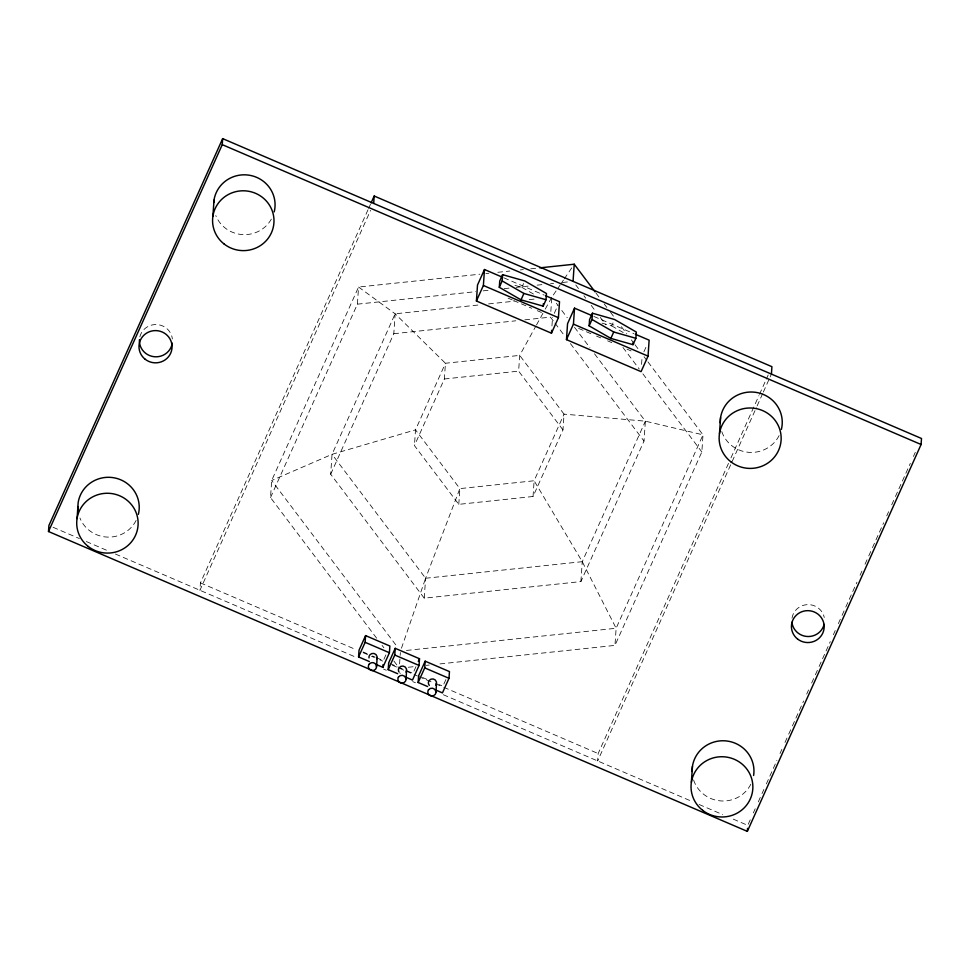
<?xml version="1.0" encoding="UTF-8"?>
<svg xmlns="http://www.w3.org/2000/svg" width="970" height="970" viewBox="0 0 970 970"><rect width="100%" height="100%" fill="white"/><g stroke="black" fill="none" stroke-linecap="round" stroke-linejoin="round"><path stroke-width="0.73" stroke-dasharray="4.85 3.64" d="M367.982 209.835L200.438 582.885L199.929 590.293L370.588 210.344M376.627 638.175L270.521 497.598L271.685 480.477L358.56 287.035L479.871 274.207M594.501 353.783L645.365 421.174L644.007 441.071L580.897 581.588L424.242 598.163L330.685 474.233L332.043 454.324L395.154 313.807L481.011 304.725M270.521 497.598L357.396 304.168L358.56 287.035L395.154 313.807L445.436 363.253L444.357 378.991L414.445 445.606L458.786 504.351L533.051 496.494L562.964 429.892L564.043 414.141L519.69 355.396L445.436 363.253L415.512 429.855L414.445 445.606M330.685 474.233L393.796 333.716L395.154 313.807M399.591 663.929L400.076 656.799M400.173 655.368L400.367 652.507M424.242 598.163L425.6 578.253L459.865 488.613L415.512 429.855L332.043 454.324L271.685 480.477L396.839 646.275M458.786 504.351L459.865 488.613L534.118 480.756L564.043 414.141L645.365 421.174L703.007 434.839L701.843 451.959L614.968 645.402L438.246 664.098M562.964 429.892L518.623 371.134L519.69 355.396L535.755 326.308M533.051 496.494L534.118 480.756L582.255 561.678L616.132 628.269L614.968 645.402M550.839 311.455L551.809 297.232L556.792 289.897M551.954 325.932L552.548 317.226M580.897 581.588L582.255 561.678L645.365 421.174M728.482 463.393L598.163 753.544L597.665 760.953L756.515 407.254M641.57 364.38L642.067 357.118M401.459 648.227L425.6 578.253L332.043 454.324M368.612 208.453L370.467 204.318M514.961 285.386L521.872 287.35L523.594 283.519M383.914 659.297L386.303 653.998M554.294 313.346L557.774 305.586M415.936 666.705L412.953 673.35L406.2 670.452M445.885 679.558L442.902 686.19L438.852 684.456M602.018 323.143L611.706 325.896L613.998 320.779M643.898 351.795L646.226 346.617M730.968 457.876L758.892 395.699M759.51 394.317L765.718 380.495M766.336 379.112L768.191 374.966M757.146 405.872L762.723 393.432M763.341 392.05L769.549 378.239M770.168 376.857L771.417 374.093M750.234 819.82L747.749 825.349L731.077 818.195M753.326 812.921L755.193 808.774M758.297 801.863L761.401 794.951M762.02 793.569L763.887 789.434M766.361 783.905L776.909 760.419M780.013 753.508L781.881 749.361M784.985 742.45L788.089 735.539M788.707 734.157L791.811 727.257M792.429 725.875L803.596 701.007M806.701 694.096L808.556 689.949M811.66 683.038L814.764 676.138M815.382 674.756L818.486 667.845M819.104 666.463L830.284 641.594M833.388 634.683L835.243 630.536M838.347 623.625L841.451 616.726M842.069 615.344L845.173 608.433M845.791 607.05L856.959 582.182M860.063 575.271L861.93 571.124M865.034 564.225L868.138 557.313M868.756 555.931L871.86 549.02M872.479 547.638L883.646 522.769M886.75 515.858L888.617 511.711M891.709 504.812L894.813 497.901M895.431 496.519L910.333 463.357M913.437 456.446L915.292 452.311M536.483 324.986L544.509 310.449M545.237 309.127L551.809 297.232M557.629 288.672L560.114 285.01M560.939 283.786L563.437 280.112M564.261 278.887L572.567 266.665M485.861 273.576L488.856 273.249M497.84 272.303L509.82 271.03M520.308 269.927L523.303 269.611M530.796 268.811L538.277 268.023M357.396 304.168L475.712 291.655M483.193 290.854L489.183 290.224M504.17 288.636L510.159 288.005M516.149 287.375L528.129 286.101M537.113 285.156L543.103 284.525M550.596 283.725L553.591 283.41M562.576 282.464L568.565 281.833M488.553 303.925L514.149 301.221M529.22 299.621L535.246 298.99M393.796 333.716L515.81 320.803M524.843 319.845L550.451 317.142L554.088 321.955M444.357 378.991L518.623 371.134M425.6 578.253L582.255 561.678M406.466 650.446L616.132 628.269L703.007 434.839L647.681 361.543M408.285 667.263L414.275 666.632M426.254 665.359L429.261 665.044M503.927 277.856L544.231 295.147M593.87 316.45L633.931 333.644M508.086 298.142L512.245 299.924M513.639 300.53L531.705 308.278M537.259 310.667L541.43 312.449M578.617 328.406L591.045 333.741M596.574 336.105L600.721 337.887M607.62 340.846L611.767 342.628M626.96 349.151L631.106 350.934M363.083 651.949L367.133 653.683M372.529 655.999L375.22 657.151M376.566 657.733L383.32 660.631M390.013 663.504L404.854 669.87M422.665 677.509L426.715 679.255M200.438 582.885L356.196 649.718M363.144 652.701L370.103 655.684M371.486 656.278L374.274 657.478M379.828 659.867L382.616 661.055M392.353 665.226L396.524 667.02M399.3 668.221L404.866 670.597M406.26 671.204L417.379 675.969M418.773 676.575L434.075 683.135M435.457 683.729L442.417 686.712M443.799 687.306L598.163 753.544M53.071 527.28L79.394 538.568M86.318 541.539L108.495 551.057M115.418 554.028L357.081 657.721M383.502 669.057L386.278 670.258M412.699 681.595L415.487 682.783M443.302 694.714L692.156 801.499M699.103 804.482L722.735 814.618M611.706 325.896L623.213 332.528M521.872 287.35L534.652 294.722M595.992 293.061L599.618 297.863M604.152 303.877L606.868 307.478M610.506 312.279L614.131 317.093M621.382 326.696L626.826 333.91M631.361 339.912L634.077 343.525M634.986 344.726L639.521 350.728M644.056 356.742L646.772 360.343M575.78 284.962L578.496 288.563M583.94 295.765L585.747 298.178M591.191 305.38L595.725 311.394M600.26 317.396L605.704 324.611M622.934 347.43L639.266 369.061M642.892 373.862L701.843 451.959M556.356 303.246L558.174 305.659M561.8 310.473L567.256 317.687M574.519 327.314L589.954 347.769M554.998 323.155L564.989 336.396M570.433 343.61L644.007 441.071M382.071 645.389L383.89 647.79M393.856 661.006L397.494 665.808M271.333 219.135A30.713 29.912 3.9 0 1 242.439 234.582A30.713 29.912 3.9 0 1 215.776 215.546M750.816 784.233A30.931 30.131 3.9 0 1 720.431 800.893A30.931 30.131 3.9 0 1 693.368 779.298M136.103 520.453A30.713 29.912 3.9 0 1 107.27 537.089A30.713 29.912 3.9 0 1 79.928 518.016M779.092 435.603A31.016 30.203 3.9 0 1 748.622 452.323A31.016 30.203 3.9 0 1 721.486 430.656M792.017 618.145A16.381 15.956 3.9 0 1 824.27 617.49M139.85 336.857A16.538 16.114 3.9 0 1 172.369 338.966M400.392 673.374A4.098 3.989 3.9 0 1 399.555 672.719"/><path stroke-width="1.45" d="M48.5 531.511L48.912 525.497L222.663 138.625L921.5 438.488L921.088 444.502L747.337 831.375L48.5 531.511L222.251 144.651L222.663 138.625M77.066 518.598L78.158 502.63A30.713 29.912 3.9 0 1 114.424 477.87A30.713 29.912 3.9 0 1 138.37 514.342M212.915 216.128L214.006 200.147M373.692 203.433L374.19 196.025L771.914 366.684L771.417 374.093M369.364 661.552L358.573 656.92L359.033 650.203L365.593 635.605L389.879 646.032L389.419 652.749L382.859 667.348L376.117 664.45M358.573 656.92L365.132 642.322L365.593 635.605M376.505 667.069L377.136 657.805M382.859 667.348L383.041 664.656M397.651 673.689L388.206 669.639L388.667 662.922L395.226 648.324L419.501 658.751L419.052 665.456L412.492 680.055L405.751 677.169M388.206 669.639L394.766 655.041L395.226 648.324M405.993 679.376L406.624 670.112M427.6 686.542L418.155 682.492L418.616 675.775L425.175 661.176L449.462 671.592L449.001 678.309L442.441 692.907L435.7 690.01M418.155 682.492L424.714 667.894L425.175 661.176M435.93 692.483L436.561 683.232M545.625 295.741L559.52 301.706L558.429 317.687L551.457 333.195L476.416 300.991L477.507 285.022L484.479 269.514L502.545 277.262M476.416 300.991L483.387 285.483L484.479 269.514M499.308 287.314L499.732 281.058L502.605 274.668L524.746 280.96L546.462 293.498L546.037 299.742L543.176 306.132L521.023 299.851L499.308 287.314L502.169 280.924L502.605 274.668M543.176 306.132L543.346 303.634M551.457 333.195L551.663 330.285M635.314 334.238L649.124 340.155L648.045 356.135L641.073 371.643L566.468 339.633L567.559 323.665L574.531 308.145L592.488 315.856M573.052 281.348L574.228 264.216L539.781 267.865M566.468 339.633L573.44 324.125L574.531 308.145M589.142 325.859L589.566 319.603L592.428 313.213L614.58 319.506L636.296 332.043L635.871 338.287L632.998 344.677L610.857 338.397L589.142 325.859L592.003 319.469L592.428 313.213M632.998 344.677L633.18 342.18M691.367 782.244L692.459 766.276M719.485 433.566L720.577 417.597M747.337 831.375L747.543 828.356M371.086 202.936L374.19 196.025M521.023 299.851L523.897 293.461L546.037 299.742M418.312 661.394L419.501 658.751M610.857 338.397L613.731 332.007L635.871 338.287M406.018 672.089L406.454 671.143A4.098 3.989 3.9 0 0 399.046 667.881L398.609 668.839A4.098 3.989 3.9 0 0 398.937 671.87M435.821 685.159L436.318 684.238A4.098 3.989 3.9 0 0 429.152 680.516L428.643 681.437A4.098 3.989 3.9 0 0 429.334 685.366M222.251 144.651L921.088 444.502M483.387 285.483L558.429 317.687M573.44 324.125L648.045 356.135M365.132 642.322L389.419 652.749M394.766 655.041L419.052 665.456M424.714 667.894L449.001 678.309M592.003 319.469L613.731 332.007M502.169 280.924L523.897 293.461M574.228 264.216L595.083 291.861M213.715 202.742A30.713 29.912 3.9 0 1 248.963 175.17A30.713 29.912 3.9 0 1 274.219 211.86M692.119 771.526A30.931 30.131 3.9 0 1 724.978 740.825A30.931 30.131 3.9 0 1 753.617 775.491M78 510.438A30.713 29.912 3.9 0 1 77.818 506.522M720.237 422.859A31.016 30.203 3.9 0 1 754.527 392.195A31.016 30.203 3.9 0 1 781.384 429.419M824.124 624.389A16.381 15.956 3.9 0 1 791.932 622.303M172.284 343.174A16.538 16.114 3.9 0 1 154.169 356.717A16.538 16.114 3.9 0 1 139.413 339.633M376.881 658.812A4.098 3.989 3.9 0 0 369.776 654.956L369.255 655.865A4.098 3.989 3.9 0 0 369.024 657.927M398.415 677.145L397.979 678.091A4.098 3.989 3.9 0 0 405.387 681.352L405.824 680.394A4.098 3.989 3.9 0 0 398.415 677.145M428.522 689.779L428.012 690.688A4.098 3.989 3.9 0 0 435.19 694.423L435.688 693.501A4.098 3.989 3.9 0 0 428.522 689.779M369.146 664.22L368.624 665.129A4.098 3.989 3.9 0 0 372.686 670.585A4.098 3.989 3.9 0 0 376.033 664.705A4.098 3.989 3.9 0 0 369.146 664.22M145.197 359.276A16.538 16.114 3.9 0 0 171.872 349.188A16.538 16.114 3.9 0 0 149.477 331.691A16.538 16.114 3.9 0 0 145.197 359.276M797.582 639.036A16.381 15.956 3.9 0 0 823.991 629.045A16.381 15.956 3.9 0 0 801.826 611.73A16.381 15.956 3.9 0 0 797.582 639.036M702.656 810.338A30.931 30.131 3.9 0 0 752.526 791.471A30.931 30.131 3.9 0 0 710.658 758.77A30.931 30.131 3.9 0 0 702.656 810.338M88.27 546.498A30.713 29.912 3.9 0 0 137.788 527.753A30.713 29.912 3.9 0 0 96.224 495.282A30.713 29.912 3.9 0 0 88.27 546.498M224.118 244.016A30.713 29.912 3.9 0 0 273.649 225.282A30.713 29.912 3.9 0 0 232.072 192.812A30.713 29.912 3.9 0 0 224.118 244.016M730.798 461.744A31.016 30.203 3.9 0 0 780.814 442.817A31.016 30.203 3.9 0 0 738.837 410.031A31.016 30.203 3.9 0 0 730.798 461.744"/></g></svg>
